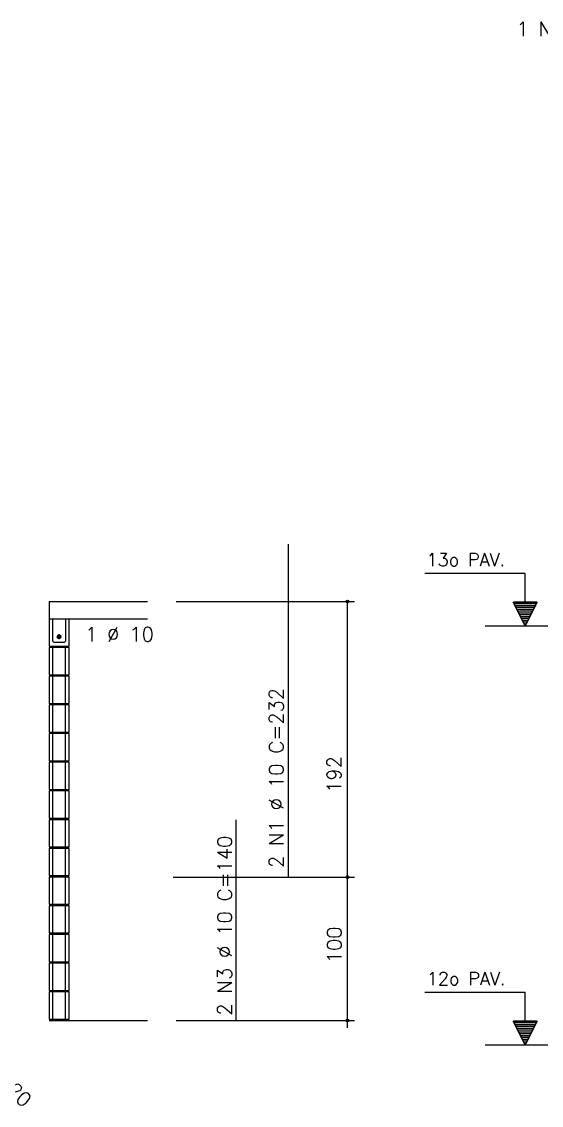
# Model space of a CAD drawing. Extents: x -1.9 to 86, y -1.5 to 61.
# Drawn here: x 30.91 to 38.15, y 11.33 to 26.44 of the extents above; entities that cross this region are included whole.
import ezdxf

# ---------------------------------------------------------------- set-up
doc = ezdxf.new("R2010")
doc.units = 0
doc.header["$MEASUREMENT"] = 0
for name, color, linetype in [('PENA_01', 1, 'CONTINUOUS'), ('PENA_02', 2, 'CONTINUOUS'), ('PENA_03', 3, 'CONTINUOUS'), ('PENA_05', 5, 'CONTINUOUS')]:
    doc.layers.add(name, color=color, linetype=linetype)
doc.styles.get("Standard").update_dxf_attribs({"font": 'ROMANS.SHX'})

msp = doc.modelspace()

# ---------------------------------------------------------------- linework, layer by layer
at = {"layer": 'PENA_01', "linetype": 'Continuous'}
for p, q in [((37.366594, 18.013125), (39.497458, 18.013125)), ((37.366594, 12.173125), (39.497458, 12.173125))]:
    msp.add_line(p, q, dxfattribs=at)
at = {"layer": 'PENA_02', "linetype": 'Continuous'}
for centre, radius in [((35.448242, 18.352325), 0.02), ((35.448242, 18.352325), 0.01), ((35.448242, 14.512325), 0.02), ((35.448242, 14.512325), 0.01), ((35.448242, 12.512325), 0.02), ((35.448242, 12.512325), 0.01)]:
    msp.add_circle(centre, radius, dxfattribs=at)
at = {"layer": 'PENA_03', "linetype": 'Continuous'}
for p, q in [((37.925593, 18.744991), (36.525593, 18.744991)), ((37.925593, 18.344991), (37.925593, 18.744991)), ((37.926993, 18.344991), (37.926993, 18.746391)), ((31.288246, 18.352325), (31.288246, 17.732325)), ((31.288246, 18.352325), (32.658926, 18.352325)), ((33.058926, 18.352325), (35.548242, 18.352325)), ((35.448242, 12.411793), (35.448242, 18.352325)), ((37.926293, 18.013125), (37.76036, 18.344991)), ((37.76036, 18.344991), (37.925593, 18.344991)), ((37.926293, 18.016247), (37.762616, 18.343599)), ((38.089969, 18.343599), (37.762616, 18.343599)), ((38.079462, 18.319463), (37.773123, 18.319463)), ((38.066698, 18.293935), (37.785888, 18.293935)), ((38.092226, 18.344991), (37.926293, 18.013125)), ((38.089969, 18.3436), (37.926293, 18.016247)), ((37.926993, 18.344991), (38.092226, 18.344991)), ((38.053934, 18.268407), (37.798652, 18.268407)), ((38.041169, 18.242879), (37.811416, 18.242879)), ((38.028405, 18.21735), (37.82418, 18.21735)), ((38.015641, 18.191822), (37.836944, 18.191822)), ((38.002877, 18.166294), (37.849708, 18.166294)), ((37.990113, 18.140766), (37.862472, 18.140766)), ((31.288246, 18.112325), (32.658926, 18.112325)), ((37.977349, 18.115238), (37.875236, 18.115238)), ((37.964585, 18.08971), (37.888, 18.08971)), ((37.951821, 18.064181), (37.900764, 18.064181)), ((37.939057, 18.038653), (37.913529, 18.038653)), ((31.338246, 17.332325), (31.338246, 17.712325)), ((31.518246, 17.332325), (31.518246, 17.712325)), ((31.338246, 16.932325), (31.338246, 17.312325)), ((31.518246, 16.932325), (31.518246, 17.312325)), ((31.338246, 16.532325), (31.338246, 16.912325)), ((31.518246, 16.532325), (31.518246, 16.912325)), ((31.338246, 16.132325), (31.338246, 16.512325)), ((31.518246, 16.132325), (31.518246, 16.512325)), ((31.338246, 15.732325), (31.338246, 16.112325)), ((31.518246, 15.732325), (31.518246, 16.112325)), ((31.338246, 15.332325), (31.338246, 15.712325)), ((31.518246, 15.332325), (31.518246, 15.712325)), ((31.338246, 14.932325), (31.338246, 15.312325)), ((31.518246, 14.932325), (31.518246, 15.312325)), ((31.338246, 14.532325), (31.338246, 14.912325)), ((31.518246, 14.532325), (31.518246, 14.912325)), ((31.338246, 14.132325), (31.338246, 14.512325)), ((31.518246, 14.132325), (31.518246, 14.512325)), ((33.016994, 14.512325), (35.548242, 14.512325)), ((31.338246, 13.732325), (31.338246, 14.112325)), ((31.518246, 13.732325), (31.518246, 14.112325)), ((31.338246, 13.332325), (31.338246, 13.712325)), ((31.518246, 13.332325), (31.518246, 13.712325)), ((31.338246, 12.932325), (31.338246, 13.312325)), ((31.518246, 12.932325), (31.518246, 13.312325)), ((31.338246, 12.532325), (31.338246, 12.912325)), ((31.518246, 12.532325), (31.518246, 12.912325)), ((37.925593, 12.904991), (36.525593, 12.904991)), ((37.925593, 12.504991), (37.925593, 12.904991)), ((37.926993, 12.504991), (37.926993, 12.906391)), ((31.288246, 12.512325), (32.658926, 12.512325)), ((33.058926, 12.512325), (35.548242, 12.512325)), ((37.926293, 12.173125), (37.76036, 12.504991)), ((37.76036, 12.504991), (37.925593, 12.504991)), ((37.926293, 12.176247), (37.762616, 12.503599)), ((38.089969, 12.503599), (37.762616, 12.503599)), ((38.079462, 12.479463), (37.773123, 12.479463)), ((38.066698, 12.453935), (37.785888, 12.453935)), ((38.053934, 12.428407), (37.798652, 12.428407)), ((38.041169, 12.402879), (37.811416, 12.402879)), ((38.092226, 12.504991), (37.926293, 12.173125)), ((38.089969, 12.5036), (37.926293, 12.176247)), ((37.926993, 12.504991), (38.092226, 12.504991)), ((38.028405, 12.37735), (37.82418, 12.37735)), ((38.015641, 12.351822), (37.836944, 12.351822)), ((38.002877, 12.326294), (37.849708, 12.326294)), ((37.990113, 12.300766), (37.862472, 12.300766)), ((37.977349, 12.275238), (37.875236, 12.275238)), ((37.964585, 12.24971), (37.888, 12.24971)), ((37.951821, 12.224181), (37.900764, 12.224181)), ((37.939057, 12.198653), (37.913529, 12.198653))]:
    msp.add_line(p, q, dxfattribs=at)
for points in [[(31.288246, 17.732325), (31.568246, 17.732325), (31.568246, 18.112325)], [(31.518246, 18.112325), (31.518246, 17.802325), (31.498246, 17.782325), (31.358246, 17.782325), (31.338246, 17.802325), (31.338246, 18.112325)], [(31.452795, 17.863315), (31.450634, 17.873484), (31.444524, 17.881894), (31.435521, 17.887092), (31.425182, 17.888178), (31.415295, 17.884966), (31.40757, 17.87801), (31.403342, 17.868513), (31.403342, 17.858117), (31.40757, 17.848621), (31.415295, 17.841665), (31.425182, 17.838452), (31.435521, 17.839539), (31.444524, 17.844737), (31.450634, 17.853147), (31.452795, 17.863315)], [(31.288246, 17.332325), (31.568246, 17.332325), (31.568246, 17.712325), (31.288246, 17.712325), (31.288246, 17.332325)], [(31.288246, 16.932325), (31.568246, 16.932325), (31.568246, 17.312325), (31.288246, 17.312325), (31.288246, 16.932325)], [(31.288246, 16.532325), (31.568246, 16.532325), (31.568246, 16.912325), (31.288246, 16.912325), (31.288246, 16.532325)], [(31.288246, 16.132325), (31.568246, 16.132325), (31.568246, 16.512325), (31.288246, 16.512325), (31.288246, 16.132325)], [(31.288246, 15.732325), (31.568246, 15.732325), (31.568246, 16.112325), (31.288246, 16.112325), (31.288246, 15.732325)], [(31.288246, 15.332325), (31.568246, 15.332325), (31.568246, 15.712325), (31.288246, 15.712325), (31.288246, 15.332325)], [(31.288246, 14.932325), (31.568246, 14.932325), (31.568246, 15.312325), (31.288246, 15.312325), (31.288246, 14.932325)], [(31.288246, 14.532325), (31.568246, 14.532325), (31.568246, 14.912325), (31.288246, 14.912325), (31.288246, 14.532325)], [(31.288246, 14.132325), (31.568246, 14.132325), (31.568246, 14.512325), (31.288246, 14.512325), (31.288246, 14.132325)], [(31.288246, 13.732325), (31.568246, 13.732325), (31.568246, 14.112325), (31.288246, 14.112325), (31.288246, 13.732325)], [(31.288246, 13.332325), (31.568246, 13.332325), (31.568246, 13.712325), (31.288246, 13.712325), (31.288246, 13.332325)], [(31.288246, 12.932325), (31.568246, 12.932325), (31.568246, 13.312325), (31.288246, 13.312325), (31.288246, 12.932325)], [(31.288246, 12.532325), (31.568246, 12.532325), (31.568246, 12.912325), (31.288246, 12.912325), (31.288246, 12.532325)]]:
    msp.add_lwpolyline(points, dxfattribs=at)
msp.add_circle((31.427795, 17.863315), 0.025, dxfattribs=at)
for points in [[(31.452795, 17.863315), (31.40757, 17.87801), (31.403342, 17.868513)], [(31.452795, 17.863315), (31.403342, 17.868513), (31.403342, 17.858117)], [(31.452795, 17.863315), (31.403342, 17.858117), (31.40757, 17.848621)], [(31.452795, 17.863315), (31.415295, 17.884966), (31.404303, 17.871866)], [(31.452795, 17.863315), (31.404303, 17.871866), (31.404303, 17.854765)], [(31.452795, 17.863315), (31.404303, 17.854765), (31.415295, 17.841665)], [(31.452795, 17.863315), (31.415295, 17.884966), (31.40757, 17.87801)], [(31.452795, 17.863315), (31.40757, 17.848621), (31.415295, 17.841665)], [(31.452795, 17.863315), (31.425182, 17.888178), (31.415295, 17.884966)], [(31.452795, 17.863315), (31.432137, 17.887935), (31.415295, 17.884966)], [(31.452795, 17.863315), (31.415295, 17.841665), (31.432137, 17.838695)], [(31.452795, 17.863315), (31.415295, 17.841665), (31.425182, 17.838452)], [(31.452795, 17.863315), (31.435521, 17.887092), (31.425182, 17.888178)], [(31.452795, 17.863315), (31.425182, 17.838452), (31.435521, 17.839539)], [(31.452795, 17.863315), (31.446946, 17.879385), (31.432137, 17.887935)], [(31.452795, 17.863315), (31.432137, 17.838695), (31.446946, 17.847245)], [(31.452795, 17.863315), (31.444524, 17.881894), (31.435521, 17.887092)], [(31.452795, 17.863315), (31.435521, 17.839539), (31.444524, 17.844737)], [(31.452795, 17.863315), (31.450634, 17.873484), (31.444524, 17.881894)], [(31.452795, 17.863315), (31.444524, 17.844737), (31.450634, 17.853147)], [(31.452795, 17.863315), (31.446946, 17.847245), (31.452795, 17.863315)], [(31.452795, 17.863315), (31.450634, 17.853147), (31.452795, 17.863315)]]:
    msp.add_solid(points, dxfattribs=at)
at = {"layer": 'PENA_05', "linetype": 'Continuous'}
for p, q in [((34.627323, 14.509403), (34.627323, 19.152325)), ((33.898567, 12.512325), (33.898567, 15.312325))]:
    msp.add_line(p, q, dxfattribs=at)

# ---------------------------------------------------------------- texts
at = {"layer": 'PENA_03', "linetype": 'Continuous'}
for s, height, p in [('1 N2 %%c 10 C=94', 0.2, (37.803717, 26.23753)), ('13o PAV.', 0.18, (36.551299, 18.846864)), ('1 %%c 10', 0.2, (31.789066, 17.796024)), ('12o PAV.', 0.18, (36.555865, 13.006864))]:
    msp.add_text(s, height=height, dxfattribs=at).set_placement(p)
for s, rotation, p in [('2 N1 %%c 10 C=232', 90, (34.557152, 14.637908)), ('192', 90, (35.362848, 15.684131)), ('2 N3 %%c 10 C=140', 90, (33.835753, 12.579242)), ('100', 90, (35.364463, 13.308572)), ('20', 315, (30.681739, 11.529157))]:
    msp.add_text(s, height=0.2, rotation=rotation, dxfattribs=at).set_placement(p)

doc.saveas('drawing.dxf')
